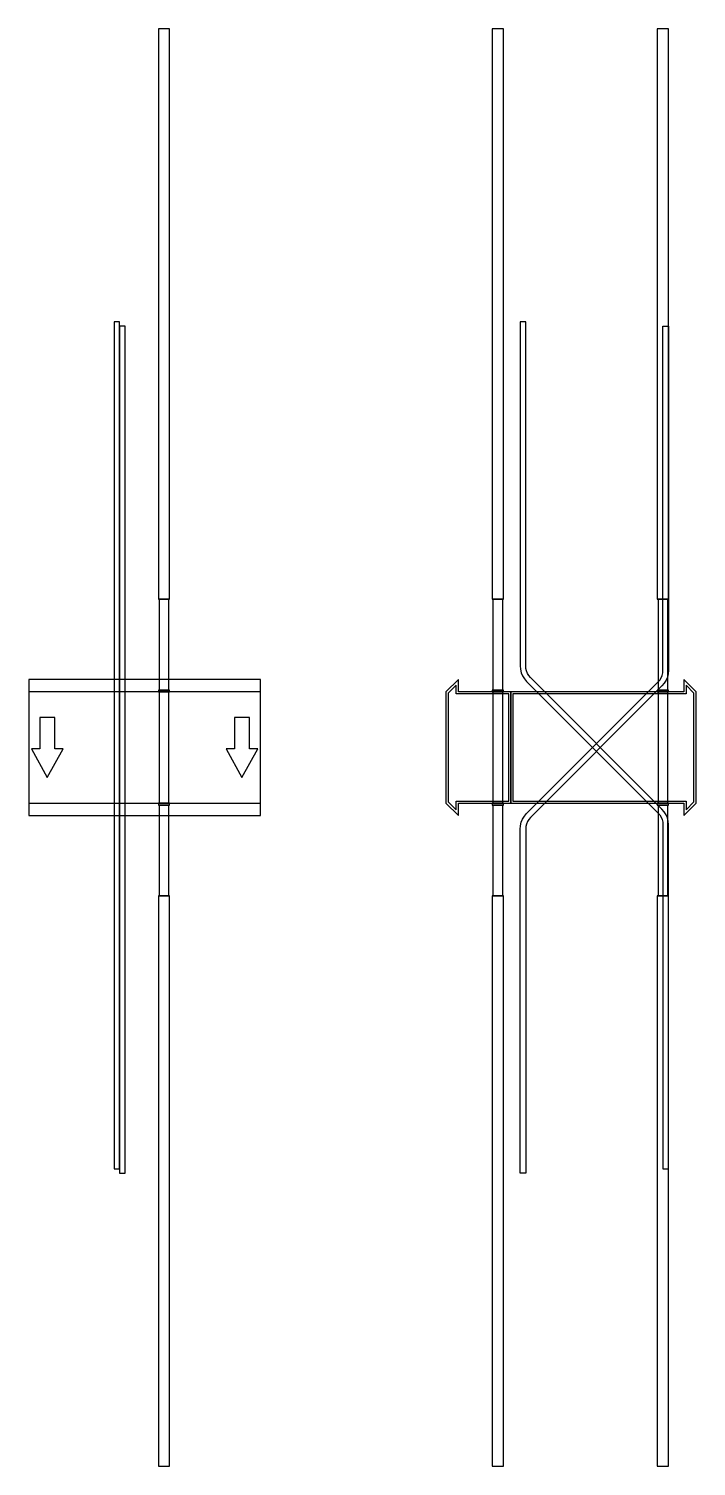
# Model space of a CAD drawing. Extents: x 0 to 720, y -775 to 775.
import ezdxf

# ---------------------------------------------------------------- set-up
doc = ezdxf.new("R2010")
doc.units = 0
doc.layers.add('Halfen', color=7, linetype='CONTINUOUS')

msp = doc.modelspace()

# ---------------------------------------------------------------- linework, layer by layer
at = {"layer": 'Halfen', "color": 7}
for points in [[(152, 160), (152, 775), (140, 775), (140, 160)], [(512, 160), (512, 775), (500, 775), (500, 160)], [(690, 160), (690, 775), (678, 775), (678, 160)], [(98, -454.298), (98, 459.026), (92, 459.026), (92, -454.298)], [(104, -459.026), (104, 454.298), (98, 454.298), (98, -459.026)], [(690, -454.298), (690, -83.335), (689.705, -79.58), (688.825, -75.918), (687.384, -72.439), (685.416, -69.228), (682.971, -66.364), (541.272, 75.335), (539.438, 77.482), (537.962, 79.891), (536.881, 82.5), (536.222, 85.247), (536, 88.062), (536, 459.026), (530, 459.026), (530, 88.062), (530.295, 84.308), (531.175, 80.646), (532.616, 77.167), (534.584, 73.956), (537.029, 71.092), (678.728, -70.607), (680.562, -72.754), (682.038, -75.163), (683.119, -77.772), (683.778, -80.519), (684, -83.335), (684, -454.298)], [(530, -459.026), (530, -88.062), (530.295, -84.308), (531.175, -80.646), (532.616, -77.167), (534.584, -73.956), (537.029, -71.092), (678.728, 70.607), (680.562, 72.754), (682.038, 75.163), (683.119, 77.772), (683.778, 80.519), (684, 83.335), (684, 454.298), (690, 454.298), (690, 83.335), (689.705, 79.58), (688.825, 75.918), (687.384, 72.439), (685.416, 69.228), (682.971, 66.364), (541.272, -75.334), (539.438, -77.482), (537.962, -79.891), (536.881, -82.5), (536.222, -85.247), (536, -88.062), (536, -459.026)], [(151.25, 62), (151.25, 160), (140.75, 160), (140.75, 62)], [(511.25, 62), (511.25, 160), (500.75, 160), (500.75, 62)], [(689.25, 62), (689.25, 160), (678.75, 160), (678.75, 62)], [(0, -73.5), (250, -73.5), (250, 73.5), (0, 73.5)], [(152, 60), (152, 62), (140, 62), (140, 60)], [(520, -60), (520, 60), (463.5, 60), (463.5, 73.5), (450, 60), (450, -60), (463.5, -73.5), (463.5, -60)], [(518, -58), (518, 58), (461, 58), (461, 67.25), (452.5, 58.75), (452.5, -58.75), (461, -67.25), (461, -58)], [(512, 60), (512, 62), (500, 62), (500, 60)], [(720, -60), (720, 60), (706.5, 73.5), (706.5, 60), (520, 60), (520, -60), (706.5, -60), (706.5, -73.5)], [(717.5, -58.75), (717.5, 58.75), (709, 67.25), (709, 58), (522, 58), (522, -58), (709, -58), (709, -67.25)], [(690, 60), (690, 62), (678, 62), (678, 60)], [(0, -60), (250, -60), (250, 60), (0, 60)], [(151.25, -60), (151.25, 60), (140.75, 60), (140.75, -60)], [(511.25, -60), (511.25, 60), (500.75, 60), (500.75, -60)], [(689.25, -60), (689.25, 60), (678.75, 60), (678.75, -60)], [(20, -32.5), (37, -1.5), (28, -1.5), (28, 32.5), (12, 32.5), (12, -1.5), (3, -1.5)], [(230, -32.5), (247, -1.5), (238, -1.5), (238, 32.5), (222, 32.5), (222, -1.5), (213, -1.5)], [(152, -62), (152, -60), (140, -60), (140, -62)], [(151.25, -160), (151.25, -62), (140.75, -62), (140.75, -160)], [(512, -62), (512, -60), (500, -60), (500, -62)], [(511.25, -160), (511.25, -62), (500.75, -62), (500.75, -160)], [(690, -62), (690, -60), (678, -60), (678, -62)], [(689.25, -160), (689.25, -62), (678.75, -62), (678.75, -160)], [(152, -775), (152, -160), (140, -160), (140, -775)], [(512, -775), (512, -160), (500, -160), (500, -775)], [(690, -775), (690, -160), (678, -160), (678, -775)]]:
    msp.add_lwpolyline(points, close=True, dxfattribs=at)

doc.saveas('drawing.dxf')
